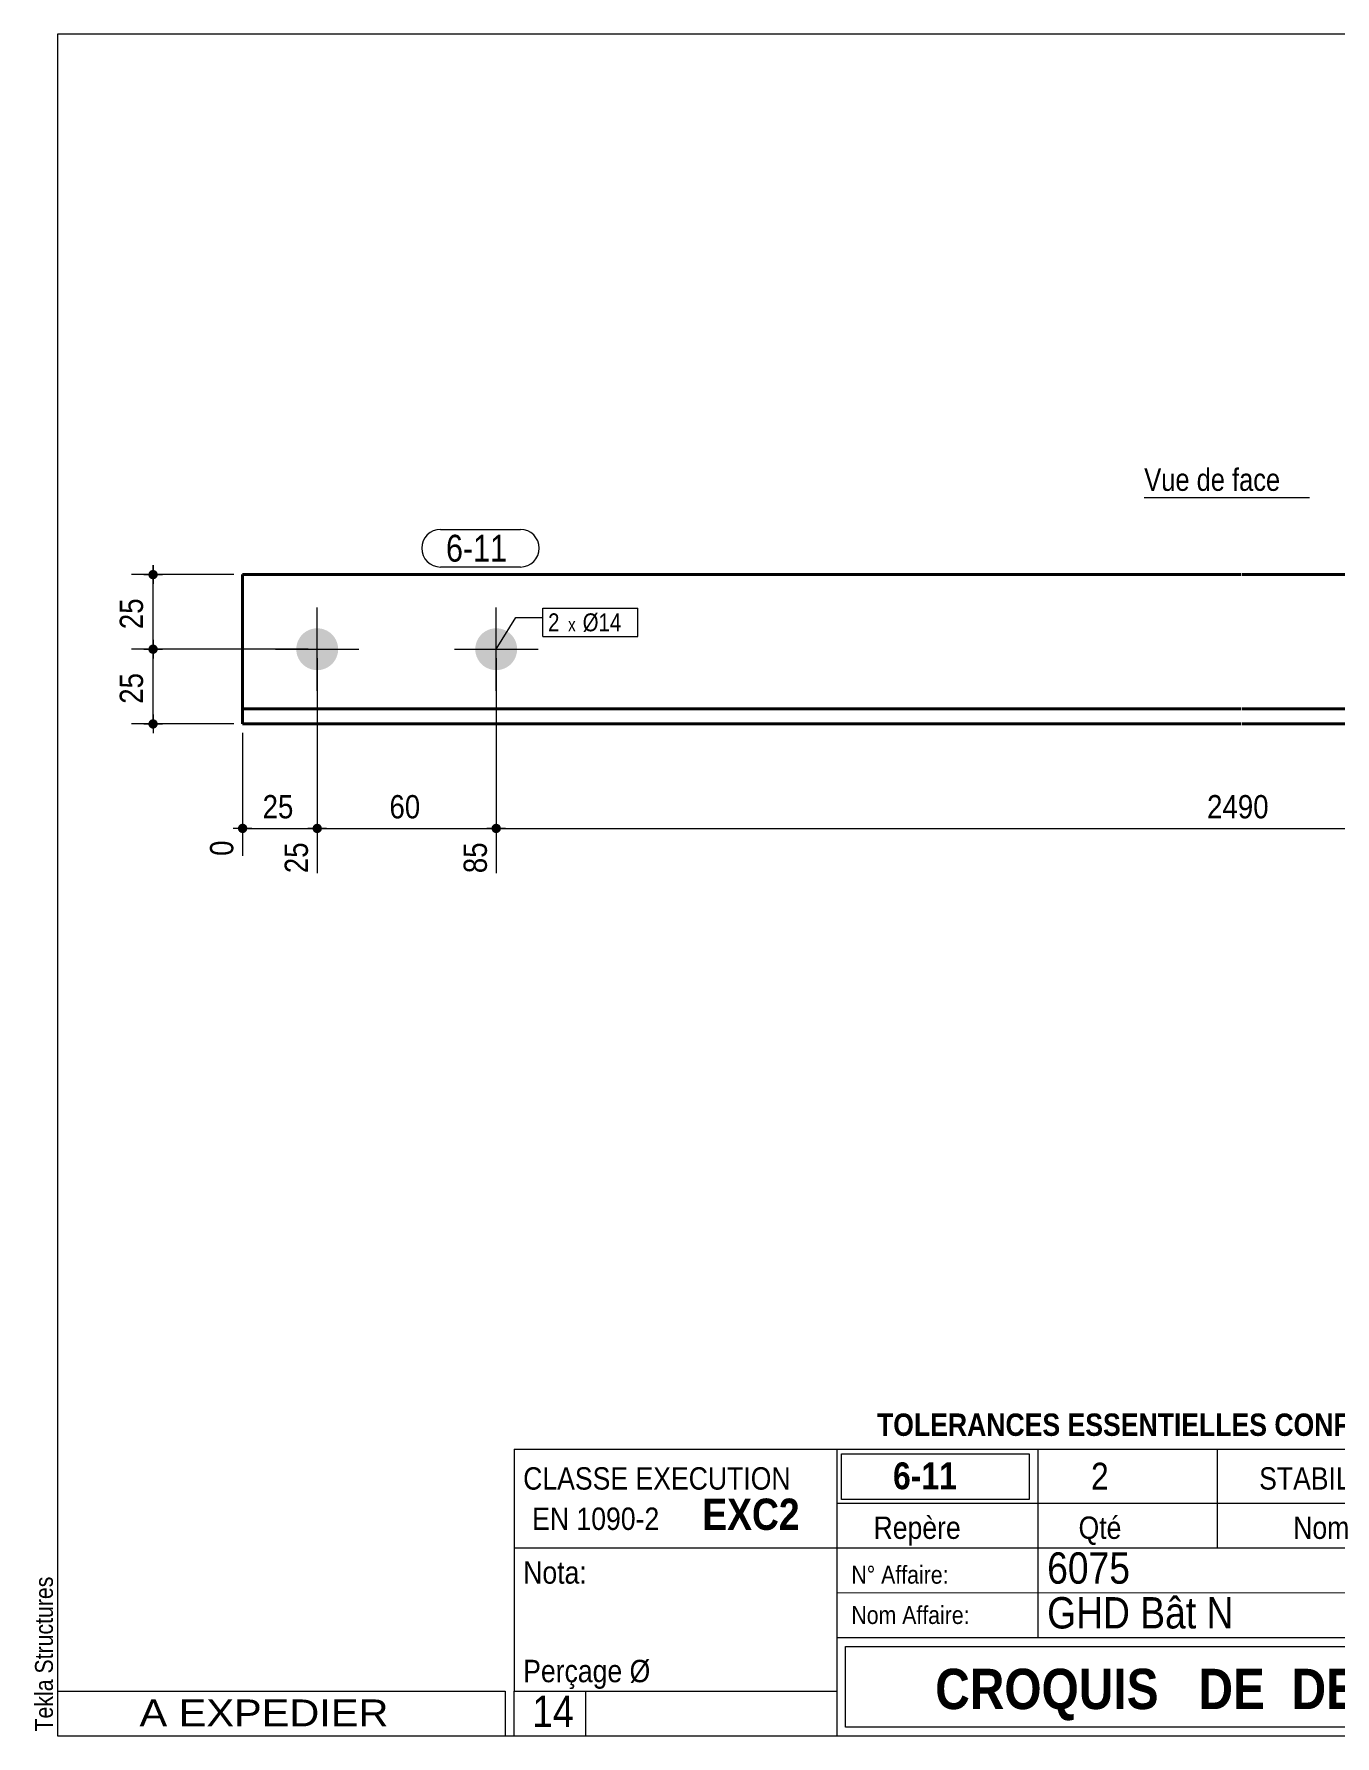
# Model space of a CAD drawing. Header units: millimetres. Extents: x 2 to 287, y 5 to 195.
# Drawn here: x 2.4 to 147.6, y 5 to 195 of the extents above; entities that cross this region are included whole.
import ezdxf

# ---------------------------------------------------------------- set-up
doc = ezdxf.new("R2010")
doc.units = ezdxf.units.MM
for name, color, linetype, lineweight in [('Autre type objet', 1, 'Continuous', 0), ('Boulon', 7, 'Continuous', 0), ('Cotation', 7, 'Continuous', 0), ('Désignation boulon', 3, 'Continuous', 0), ('Feuille dessin', 5, 'Continuous', 0), ('Piece', 2, 'Continuous', 0), ('Repère pièce', 3, 'Continuous', 0)]:
    doc.layers.add(name, color=color, linetype=linetype, lineweight=lineweight)
doc.styles.add('ARIAL', font='ARIAL.TTF')
doc.styles.add('ARIAL_BOLD', font='ARIALBD.TTF')
doc.styles.add('ARIAL_NARROW', font='ARIAL.TTF')
doc.styles.add('COMIC_SANS_MS', font='COMIC.TTF')

# ---------------------------------------------------------------- blocks, each defined once
blk = doc.blocks.new('*A2')
at = {"layer": 'Boulon'}
for points in [[(33.95, 123.99), (33.89, 123.99), (33.83, 124), (33.78, 124), (33.72, 124.01), (33.66, 124.02), (33.61, 124.02), (33.55, 124.04), (33.5, 124.05), (33.44, 124.06), (33.38, 124.08), (33.33, 124.09), (33.27, 124.11), (33.22, 124.13), (33.17, 124.15), (33.11, 124.17), (33.06, 124.19), (33.01, 124.21), (32.96, 124.24), (32.91, 124.27), (32.86, 124.29), (32.81, 124.32), (32.76, 124.35), (32.71, 124.38), (32.66, 124.42), (32.62, 124.45), (32.57, 124.48), (32.53, 124.52), (32.48, 124.56), (32.44, 124.6), (32.4, 124.63), (32.36, 124.67), (32.32, 124.71), (32.28, 124.76), (32.24, 124.8), (32.2, 124.84), (32.17, 124.89), (32.13, 124.93), (32.1, 124.98), (32.07, 125.03), (32.04, 125.08), (32.01, 125.12), (31.98, 125.17), (31.95, 125.22), (31.92, 125.27), (31.9, 125.33), (31.87, 125.38), (31.85, 125.43), (31.83, 125.48), (31.81, 125.54), (31.79, 125.59), (31.77, 125.65), (31.76, 125.7), (31.74, 125.76), (31.73, 125.81), (31.72, 125.87), (31.71, 125.92), (31.7, 125.98), (31.69, 126.04), (31.68, 126.1), (31.68, 126.15), (31.68, 126.21), (31.67, 126.27), (31.67, 126.32), (31.67, 126.38), (31.68, 126.44), (31.68, 126.5), (31.68, 126.55), (31.69, 126.61), (31.7, 126.67), (31.71, 126.72), (31.72, 126.78), (31.73, 126.84), (31.74, 126.89), (31.76, 126.95), (31.77, 127), (31.79, 127.06), (31.81, 127.11), (31.83, 127.16), (31.85, 127.22), (31.87, 127.27), (31.9, 127.32), (31.92, 127.37), (31.95, 127.42), (31.98, 127.47), (32.01, 127.52), (32.04, 127.57), (32.07, 127.62), (32.1, 127.67), (32.13, 127.71), (32.17, 127.76), (32.2, 127.8), (32.24, 127.85), (32.28, 127.89), (32.32, 127.93), (32.36, 127.97), (32.4, 128.01), (32.44, 128.05), (32.48, 128.09), (32.53, 128.13), (32.57, 128.16), (32.62, 128.2), (32.66, 128.23), (32.71, 128.26), (32.76, 128.3), (32.81, 128.33), (32.86, 128.35), (32.91, 128.38), (32.96, 128.41), (33.01, 128.43), (33.06, 128.46), (33.11, 128.48), (33.17, 128.5), (33.22, 128.52), (33.27, 128.54), (33.33, 128.56), (33.38, 128.57), (33.44, 128.59), (33.5, 128.6), (33.55, 128.61), (33.61, 128.62), (33.66, 128.63), (33.72, 128.64), (33.78, 128.65), (33.83, 128.65), (33.89, 128.65), (33.95, 128.66), (34.01, 128.66), (34.06, 128.66), (34.12, 128.65), (34.18, 128.65), (34.24, 128.65), (34.29, 128.64), (34.35, 128.63), (34.41, 128.62), (34.46, 128.61), (34.52, 128.6), (34.57, 128.59), (34.63, 128.57), (34.68, 128.56), (34.74, 128.54), (34.79, 128.52), (34.85, 128.5), (34.9, 128.48), (34.95, 128.46), (35, 128.43), (35.06, 128.41), (35.11, 128.38), (35.16, 128.35), (35.21, 128.33), (35.25, 128.3), (35.3, 128.26), (35.35, 128.23), (35.4, 128.2), (35.44, 128.16), (35.49, 128.13), (35.53, 128.09), (35.57, 128.05), (35.62, 128.01), (35.66, 127.97), (35.7, 127.93), (35.74, 127.89), (35.77, 127.85), (35.81, 127.8), (35.85, 127.76), (35.88, 127.71), (35.91, 127.67), (35.95, 127.62), (35.98, 127.57), (36.01, 127.52), (36.04, 127.47), (36.06, 127.42), (36.09, 127.37), (36.12, 127.32), (36.14, 127.27), (36.16, 127.22), (36.18, 127.16), (36.2, 127.11), (36.22, 127.06), (36.24, 127), (36.26, 126.95), (36.27, 126.89), (36.28, 126.84), (36.29, 126.78), (36.31, 126.72), (36.31, 126.67), (36.32, 126.61), (36.33, 126.55), (36.33, 126.5), (36.34, 126.44), (36.34, 126.38), (36.34, 126.32), (36.34, 126.27), (36.34, 126.21), (36.33, 126.15), (36.33, 126.1), (36.32, 126.04), (36.31, 125.98), (36.31, 125.92), (36.29, 125.87), (36.28, 125.81), (36.27, 125.76), (36.26, 125.7), (36.24, 125.65), (36.22, 125.59), (36.2, 125.54), (36.18, 125.48), (36.16, 125.43), (36.14, 125.38), (36.12, 125.33), (36.09, 125.27), (36.06, 125.22), (36.04, 125.17), (36.01, 125.12), (35.98, 125.08), (35.95, 125.03), (35.91, 124.98), (35.88, 124.93), (35.85, 124.89), (35.81, 124.84), (35.77, 124.8), (35.74, 124.76), (35.7, 124.71), (35.66, 124.67), (35.62, 124.63), (35.57, 124.6), (35.53, 124.56), (35.49, 124.52), (35.44, 124.48), (35.4, 124.45), (35.35, 124.42), (35.3, 124.38), (35.25, 124.35), (35.21, 124.32), (35.16, 124.29), (35.11, 124.27), (35.06, 124.24), (35, 124.21), (34.95, 124.19), (34.9, 124.17), (34.85, 124.15), (34.79, 124.13), (34.74, 124.11), (34.68, 124.09), (34.63, 124.08), (34.57, 124.06), (34.52, 124.05), (34.46, 124.04), (34.41, 124.02), (34.35, 124.02), (34.29, 124.01), (34.24, 124), (34.18, 124), (34.12, 123.99), (34.06, 123.99), (34.01, 123.99)], [(53.93, 123.99), (53.88, 123.99), (53.82, 124), (53.76, 124), (53.7, 124.01), (53.65, 124.02), (53.59, 124.02), (53.53, 124.04), (53.48, 124.05), (53.42, 124.06), (53.37, 124.07), (53.31, 124.09), (53.26, 124.11), (53.2, 124.13), (53.15, 124.15), (53.1, 124.17), (53.04, 124.19), (52.99, 124.21), (52.94, 124.24), (52.89, 124.27), (52.84, 124.29), (52.79, 124.32), (52.74, 124.35), (52.69, 124.38), (52.65, 124.42), (52.6, 124.45), (52.55, 124.48), (52.51, 124.52), (52.47, 124.56), (52.42, 124.59), (52.38, 124.63), (52.34, 124.67), (52.3, 124.71), (52.26, 124.76), (52.22, 124.8), (52.19, 124.84), (52.15, 124.89), (52.12, 124.93), (52.08, 124.98), (52.05, 125.03), (52.02, 125.08), (51.99, 125.12), (51.96, 125.17), (51.93, 125.22), (51.91, 125.27), (51.88, 125.33), (51.86, 125.38), (51.83, 125.43), (51.81, 125.48), (51.79, 125.54), (51.77, 125.59), (51.76, 125.65), (51.74, 125.7), (51.73, 125.76), (51.71, 125.81), (51.7, 125.87), (51.69, 125.92), (51.68, 125.98), (51.67, 126.04), (51.67, 126.1), (51.66, 126.15), (51.66, 126.21), (51.66, 126.27), (51.66, 126.32), (51.66, 126.38), (51.66, 126.44), (51.66, 126.5), (51.67, 126.55), (51.67, 126.61), (51.68, 126.67), (51.69, 126.72), (51.7, 126.78), (51.71, 126.83), (51.73, 126.89), (51.74, 126.95), (51.76, 127), (51.77, 127.06), (51.79, 127.11), (51.81, 127.16), (51.83, 127.22), (51.86, 127.27), (51.88, 127.32), (51.91, 127.37), (51.93, 127.42), (51.96, 127.47), (51.99, 127.52), (52.02, 127.57), (52.05, 127.62), (52.08, 127.67), (52.12, 127.71), (52.15, 127.76), (52.19, 127.8), (52.22, 127.85), (52.26, 127.89), (52.3, 127.93), (52.34, 127.97), (52.38, 128.01), (52.42, 128.05), (52.47, 128.09), (52.51, 128.13), (52.55, 128.16), (52.6, 128.2), (52.65, 128.23), (52.69, 128.26), (52.74, 128.3), (52.79, 128.33), (52.84, 128.35), (52.89, 128.38), (52.94, 128.41), (52.99, 128.43), (53.04, 128.46), (53.1, 128.48), (53.15, 128.5), (53.2, 128.52), (53.26, 128.54), (53.31, 128.56), (53.37, 128.57), (53.42, 128.59), (53.48, 128.6), (53.53, 128.61), (53.59, 128.62), (53.65, 128.63), (53.7, 128.64), (53.76, 128.65), (53.82, 128.65), (53.88, 128.65), (53.93, 128.66), (53.99, 128.66), (54.05, 128.66), (54.1, 128.65), (54.16, 128.65), (54.22, 128.65), (54.28, 128.64), (54.33, 128.63), (54.39, 128.62), (54.45, 128.61), (54.5, 128.6), (54.56, 128.59), (54.61, 128.57), (54.67, 128.56), (54.72, 128.54), (54.78, 128.52), (54.83, 128.5), (54.88, 128.48), (54.94, 128.46), (54.99, 128.43), (55.04, 128.41), (55.09, 128.38), (55.14, 128.35), (55.19, 128.33), (55.24, 128.3), (55.29, 128.26), (55.33, 128.23), (55.38, 128.2), (55.43, 128.16), (55.47, 128.13), (55.51, 128.09), (55.56, 128.05), (55.6, 128.01), (55.64, 127.97), (55.68, 127.93), (55.72, 127.89), (55.76, 127.85), (55.79, 127.8), (55.83, 127.76), (55.86, 127.71), (55.9, 127.67), (55.93, 127.62), (55.96, 127.57), (55.99, 127.52), (56.02, 127.47), (56.05, 127.42), (56.07, 127.37), (56.1, 127.32), (56.12, 127.27), (56.15, 127.22), (56.17, 127.16), (56.19, 127.11), (56.21, 127.06), (56.22, 127), (56.24, 126.95), (56.25, 126.89), (56.27, 126.83), (56.28, 126.78), (56.29, 126.72), (56.3, 126.67), (56.31, 126.61), (56.31, 126.55), (56.32, 126.5), (56.32, 126.44), (56.32, 126.38), (56.32, 126.32), (56.32, 126.27), (56.32, 126.21), (56.32, 126.15), (56.31, 126.1), (56.31, 126.04), (56.3, 125.98), (56.29, 125.92), (56.28, 125.87), (56.27, 125.81), (56.25, 125.76), (56.24, 125.7), (56.22, 125.65), (56.21, 125.59), (56.19, 125.54), (56.17, 125.48), (56.15, 125.43), (56.12, 125.38), (56.1, 125.33), (56.07, 125.27), (56.05, 125.22), (56.02, 125.17), (55.99, 125.12), (55.96, 125.08), (55.93, 125.03), (55.9, 124.98), (55.86, 124.93), (55.83, 124.89), (55.79, 124.84), (55.76, 124.8), (55.72, 124.76), (55.68, 124.71), (55.64, 124.67), (55.6, 124.63), (55.56, 124.59), (55.51, 124.56), (55.47, 124.52), (55.43, 124.48), (55.38, 124.45), (55.33, 124.42), (55.29, 124.38), (55.24, 124.35), (55.19, 124.32), (55.14, 124.29), (55.09, 124.27), (55.04, 124.24), (54.99, 124.21), (54.94, 124.19), (54.88, 124.17), (54.83, 124.15), (54.78, 124.13), (54.72, 124.11), (54.67, 124.09), (54.61, 124.07), (54.56, 124.06), (54.5, 124.05), (54.45, 124.04), (54.39, 124.02), (54.33, 124.02), (54.28, 124.01), (54.22, 124), (54.16, 124), (54.1, 123.99), (54.05, 123.99), (53.99, 123.99)]]:
    blk.add_hatch(color=256, dxfattribs=at).paths.add_polyline_path(points, flags=17)
at = {"layer": 'Boulon', "linetype": 'Continuous', "lineweight": 0}
for p, q in [((34.01, 121.66), (34.01, 130.99)), ((53.99, 121.66), (53.99, 130.99)), ((29.34, 126.32), (38.67, 126.32)), ((49.32, 126.32), (58.66, 126.32))]:
    blk.add_line(p, q, dxfattribs=at)
blk = doc.blocks.new('*A3')
at = {"layer": 'Piece', "color": 2, "linetype": 'Continuous', "lineweight": 40}
for p, q in [((137.153983, 134.65), (25.68, 134.65)), ((25.68, 134.65), (25.68, 119.65)), ((248.727991, 134.65), (137.253983, 134.65)), ((248.727991, 119.65), (248.727991, 134.65)), ((25.68, 119.65), (25.68, 117.983333)), ((25.68, 119.65), (137.153983, 119.65)), ((25.68, 117.983333), (137.153983, 117.983333)), ((137.253983, 119.65), (248.727991, 119.65)), ((137.253983, 117.983333), (248.727991, 117.983333)), ((248.727991, 119.65), (248.727991, 117.983333))]:
    blk.add_line(p, q, dxfattribs=at)
blk = doc.blocks.new('*A4')
at = {"layer": 'Feuille dessin', "linetype": 'Continuous', "lineweight": 0}
for p, q in [((282, 195), (5, 195)), ((5, 195), (5, 5)), ((282, 5), (282, 195)), ((5, 5), (282, 5))]:
    blk.add_line(p, q, dxfattribs=at)
at = {"layer": 'Feuille dessin', "style": 'ARIAL', "width": 0.85}
blk.add_text('Tekla Structures', height=2, rotation=90, dxfattribs=at).set_placement((4.5, 5.5))
blk = doc.blocks.new('*A6')
at = {"layer": 'Autre type objet', "linetype": 'Continuous', "lineweight": 0}
for p, q in [((56, 37), (92, 37)), ((56, 37), (56, 10)), ((92, 37), (92, 10)), ((56, 26), (92, 26)), ((56, 10), (92, 10)), ((56, 5), (56, 10)), ((64, 5), (64, 10)), ((56, 5), (64, 5))]:
    blk.add_line(p, q, dxfattribs=at)
at = {"layer": 'Autre type objet', "width": 0.85}
for s, height, style, p in [('CLASSE EXECUTION', 2.5, 'ARIAL', (57, 32.5)), ('EN 1090-2', 2.5, 'ARIAL', (58, 28)), ('EXC2', 3.5, 'ARIAL_BOLD', (77, 28)), ('Nota:', 2.5, 'ARIAL', (57, 22)), ('Perçage Ø', 2.5, 'ARIAL', (57, 11)), ('14', 3.5, 'ARIAL_NARROW', (58.014234, 6))]:
    blk.add_text(s, height=height, dxfattribs=dict(at, style=style)).set_placement(p)
blk = doc.blocks.new('*A7')
at = {"layer": 'Autre type objet', "linetype": 'Continuous', "lineweight": 0}
for p, q in [((92, 37), (282, 37)), ((92, 37), (92, 31)), ((92.51953, 36.5), (113.5, 36.5)), ((92.51953, 31.394341), (92.51953, 36.5)), ((113.5, 36.5), (113.5, 31.394341)), ((114.5, 31), (114.5, 37)), ((134.5, 31), (134.5, 37)), ((160, 31), (160, 37)), ((195, 31), (195, 37)), ((212, 31), (212, 37)), ((228, 31), (228, 37)), ((263.5, 31), (263.5, 37)), ((282, 31), (282, 37)), ((92, 31), (282, 31)), ((92, 31), (92, 5)), ((113.5, 31.394341), (92.51953, 31.394341)), ((114.5, 16), (114.5, 31)), ((134.5, 26), (134.5, 31)), ((160, 26), (160, 31)), ((195, 26), (195, 31)), ((212, 26), (212, 31)), ((228, 26), (228, 31)), ((263.5, 26), (263.5, 31)), ((282, 5), (282, 31)), ((92, 26), (282, 26)), ((181, 26), (181, 5)), ((208, 26), (208, 5)), ((241.262466, 5), (241.262466, 26)), ((92, 21), (241.327069, 20.935451)), ((92, 16), (181, 16)), ((181, 16), (241.297815, 16.021151)), ((93, 15), (180, 15)), ((93, 6), (93, 15)), ((180, 15), (180, 6)), ((181, 11), (241.217807, 10.969512)), ((180, 6), (93, 6)), ((92, 5), (282, 5))]:
    blk.add_line(p, q, dxfattribs=at)
at = {"layer": 'Autre type objet', "width": 0.85}
for s, height, style, p in [('TOLERANCES ESSENTIELLES CONFORMES A LA NORME 1090-1', 2.5, 'ARIAL_BOLD', (96.5, 38.5)), ('6-11', 3, 'ARIAL_BOLD', (98.285724, 32.540141)), ('2', 3, 'ARIAL', (120.389893, 32.5)), ('STABILITE', 2.5, 'ARIAL', (139.159546, 32.5)), ('L50*5', 2.5, 'ARIAL', (171.650024, 32.5)), ('2660', 3, 'ARIAL', (199.053223, 32.5)), ('S235JR', 3, 'ARIAL', (212.880127, 32.5)), ('PEINTURE', 2.5, 'ARIAL', (237.24646, 32.5)), ('10.0', 3, 'ARIAL', (269.109863, 32.5)), ('Repère', 2.5, 'ARIAL', (96.112978, 27)), ('Qté', 2.5, 'ARIAL', (119, 27)), ('Nom', 2.5, 'ARIAL', (142.961426, 27)), ('Profil', 2.5, 'ARIAL', (173.903564, 27)), ('Longueur', 2.5, 'ARIAL', (197, 27)), ('Qualité', 2.5, 'ARIAL', (214.218018, 27)), ('Finition', 2.5, 'ARIAL', (243, 27)), ('Poids U', 2.5, 'ARIAL', (264, 27)), ('(Kg)', 2, 'ARIAL', (276.5, 27)), ('6075', 3.5, 'ARIAL', (115.5, 22)), ('N° Affaire:', 2, 'ARIAL', (93.640566, 22)), ('Indice de révision:', 2, 'ARIAL', (183, 22)), ('CHARPENTES', 3, 'ARIAL_BOLD', (247.5, 18)), ('Nom Affaire:', 2, 'ARIAL', (93.640566, 17.5)), ('GHD Bât N', 3.5, 'ARIAL', (115.5, 17)), ('Date de révision:', 2, 'ARIAL', (183, 17)), ('Date de création:', 2, 'ARIAL', (183, 12)), ('03.04.2017', 2.5, 'ARIAL', (209, 12)), ('SAINT CLAIR', 3, 'ARIAL_BOLD', (248.5, 11.5)), ('CROQUIS   DE  DEBIT', 4.5, 'ARIAL_BOLD', (103, 8)), ('SD', 2.5, 'ARIAL', (209, 7)), ('Dessinateur:', 2, 'ARIAL', (183, 7))]:
    blk.add_text(s, height=height, dxfattribs=dict(at, style=style)).set_placement(p)
blk = doc.blocks.new('*A8')
at = {"layer": 'Autre type objet', "linetype": 'Continuous', "lineweight": 0}
for p, q in [((5, 10), (55, 10)), ((5, 10), (5, 5)), ((55, 10), (55, 5)), ((5, 5), (55, 5))]:
    blk.add_line(p, q, dxfattribs=at)
at = {"layer": 'Autre type objet', "style": 'ARIAL', "width": 1.105}
blk.add_text('A EXPEDIER', height=3, dxfattribs=at).set_placement((14.169647, 6.073465))
blk = doc.blocks.new('*A9')
at = {"layer": 'Cotation'}
for points in [[(15.65, 125.8), (15.63, 125.81), (15.6, 125.81), (15.58, 125.81), (15.55, 125.82), (15.53, 125.83), (15.5, 125.83), (15.48, 125.84), (15.46, 125.85), (15.43, 125.87), (15.41, 125.88), (15.39, 125.89), (15.37, 125.91), (15.35, 125.92), (15.33, 125.94), (15.31, 125.96), (15.29, 125.97), (15.28, 125.99), (15.26, 126.01), (15.25, 126.04), (15.23, 126.06), (15.22, 126.08), (15.21, 126.1), (15.2, 126.12), (15.19, 126.15), (15.18, 126.17), (15.18, 126.2), (15.17, 126.22), (15.17, 126.25), (15.16, 126.27), (15.16, 126.3), (15.16, 126.32), (15.16, 126.35), (15.16, 126.37), (15.17, 126.4), (15.17, 126.43), (15.18, 126.45), (15.18, 126.47), (15.19, 126.5), (15.2, 126.52), (15.21, 126.55), (15.22, 126.57), (15.23, 126.59), (15.25, 126.61), (15.26, 126.63), (15.28, 126.65), (15.29, 126.67), (15.31, 126.69), (15.33, 126.71), (15.35, 126.73), (15.37, 126.74), (15.39, 126.76), (15.41, 126.77), (15.43, 126.78), (15.46, 126.79), (15.48, 126.8), (15.5, 126.81), (15.53, 126.82), (15.55, 126.83), (15.58, 126.83), (15.6, 126.84), (15.63, 126.84), (15.65, 126.84), (15.68, 126.84), (15.71, 126.84), (15.73, 126.84), (15.76, 126.84), (15.78, 126.83), (15.81, 126.83), (15.83, 126.82), (15.86, 126.81), (15.88, 126.8), (15.9, 126.79), (15.93, 126.78), (15.95, 126.77), (15.97, 126.76), (15.99, 126.74), (16.01, 126.73), (16.03, 126.71), (16.05, 126.69), (16.07, 126.67), (16.08, 126.65), (16.1, 126.63), (16.11, 126.61), (16.13, 126.59), (16.14, 126.57), (16.15, 126.55), (16.16, 126.52), (16.17, 126.5), (16.18, 126.47), (16.18, 126.45), (16.19, 126.43), (16.19, 126.4), (16.2, 126.37), (16.2, 126.35), (16.2, 126.32), (16.2, 126.3), (16.2, 126.27), (16.19, 126.25), (16.19, 126.22), (16.18, 126.2), (16.18, 126.17), (16.17, 126.15), (16.16, 126.12), (16.15, 126.1), (16.14, 126.08), (16.13, 126.06), (16.11, 126.04), (16.1, 126.01), (16.08, 125.99), (16.07, 125.97), (16.05, 125.96), (16.03, 125.94), (16.01, 125.92), (15.99, 125.91), (15.97, 125.89), (15.95, 125.88), (15.93, 125.87), (15.9, 125.85), (15.88, 125.84), (15.86, 125.83), (15.83, 125.83), (15.81, 125.82), (15.78, 125.81), (15.76, 125.81), (15.73, 125.81), (15.71, 125.8), (15.68, 125.8)], [(15.65, 117.46), (15.63, 117.47), (15.6, 117.47), (15.58, 117.47), (15.55, 117.48), (15.53, 117.49), (15.5, 117.49), (15.48, 117.5), (15.46, 117.51), (15.43, 117.52), (15.41, 117.54), (15.39, 117.55), (15.37, 117.57), (15.35, 117.58), (15.33, 117.6), (15.31, 117.62), (15.29, 117.63), (15.28, 117.65), (15.26, 117.67), (15.25, 117.69), (15.23, 117.72), (15.22, 117.74), (15.21, 117.76), (15.2, 117.78), (15.19, 117.81), (15.18, 117.83), (15.18, 117.86), (15.17, 117.88), (15.17, 117.91), (15.16, 117.93), (15.16, 117.96), (15.16, 117.98), (15.16, 118.01), (15.16, 118.03), (15.17, 118.06), (15.17, 118.08), (15.18, 118.11), (15.18, 118.13), (15.19, 118.16), (15.2, 118.18), (15.21, 118.21), (15.22, 118.23), (15.23, 118.25), (15.25, 118.27), (15.26, 118.29), (15.28, 118.31), (15.29, 118.33), (15.31, 118.35), (15.33, 118.37), (15.35, 118.39), (15.37, 118.4), (15.39, 118.42), (15.41, 118.43), (15.43, 118.44), (15.46, 118.45), (15.48, 118.46), (15.5, 118.47), (15.53, 118.48), (15.55, 118.49), (15.58, 118.49), (15.6, 118.5), (15.63, 118.5), (15.65, 118.5), (15.68, 118.5), (15.71, 118.5), (15.73, 118.5), (15.76, 118.5), (15.78, 118.49), (15.81, 118.49), (15.83, 118.48), (15.86, 118.47), (15.88, 118.46), (15.9, 118.45), (15.93, 118.44), (15.95, 118.43), (15.97, 118.42), (15.99, 118.4), (16.01, 118.39), (16.03, 118.37), (16.05, 118.35), (16.07, 118.33), (16.08, 118.31), (16.1, 118.29), (16.11, 118.27), (16.13, 118.25), (16.14, 118.23), (16.15, 118.21), (16.16, 118.18), (16.17, 118.16), (16.18, 118.13), (16.18, 118.11), (16.19, 118.08), (16.19, 118.06), (16.2, 118.03), (16.2, 118.01), (16.2, 117.98), (16.2, 117.96), (16.2, 117.93), (16.19, 117.91), (16.19, 117.88), (16.18, 117.86), (16.18, 117.83), (16.17, 117.81), (16.16, 117.78), (16.15, 117.76), (16.14, 117.74), (16.13, 117.72), (16.11, 117.69), (16.1, 117.67), (16.08, 117.65), (16.07, 117.63), (16.05, 117.62), (16.03, 117.6), (16.01, 117.58), (15.99, 117.57), (15.97, 117.55), (15.95, 117.54), (15.93, 117.52), (15.9, 117.51), (15.88, 117.5), (15.86, 117.49), (15.83, 117.49), (15.81, 117.48), (15.78, 117.47), (15.76, 117.47), (15.73, 117.47), (15.71, 117.46), (15.68, 117.46)]]:
    blk.add_hatch(color=256, dxfattribs=at).paths.add_polyline_path(points, flags=17)
at = {"layer": 'Cotation', "linetype": 'Continuous', "lineweight": 0}
for p, q in [((15.68, 127.36), (15.68, 125.28)), ((15.68, 126.32), (15.68, 127.36)), ((33.01, 126.32), (13.26, 126.32)), ((14.64, 126.32), (16.72, 126.32)), ((15.68, 117.98), (15.68, 126.32)), ((24.68, 117.98), (13.26, 117.98)), ((14.64, 117.98), (16.72, 117.98)), ((15.68, 119.02), (15.68, 116.94)), ((15.68, 117.98), (15.68, 116.94))]:
    blk.add_line(p, q, dxfattribs=at)
at = {"layer": 'Cotation'}
for p in [(15.68, 126.32), (15.68, 117.98)]:
    blk.add_point(p, dxfattribs=at)
at = {"layer": 'Cotation', "style": 'ARIAL', "width": 0.85}
blk.add_text('25', height=2.6, rotation=90.0002, dxfattribs=at).set_placement((14.56, 120.23))
blk = doc.blocks.new('*A10')
at = {"layer": 'Cotation'}
for points in [[(15.65, 134.13), (15.63, 134.13), (15.6, 134.14), (15.58, 134.14), (15.55, 134.15), (15.53, 134.15), (15.5, 134.16), (15.48, 134.17), (15.46, 134.18), (15.43, 134.19), (15.41, 134.2), (15.39, 134.22), (15.37, 134.23), (15.35, 134.25), (15.33, 134.26), (15.31, 134.28), (15.29, 134.3), (15.28, 134.32), (15.26, 134.34), (15.25, 134.36), (15.23, 134.38), (15.22, 134.4), (15.21, 134.43), (15.2, 134.45), (15.19, 134.47), (15.18, 134.5), (15.18, 134.52), (15.17, 134.55), (15.17, 134.57), (15.16, 134.6), (15.16, 134.62), (15.16, 134.65), (15.16, 134.68), (15.16, 134.7), (15.17, 134.73), (15.17, 134.75), (15.18, 134.78), (15.18, 134.8), (15.19, 134.83), (15.2, 134.85), (15.21, 134.87), (15.22, 134.9), (15.23, 134.92), (15.25, 134.94), (15.26, 134.96), (15.28, 134.98), (15.29, 135), (15.31, 135.02), (15.33, 135.04), (15.35, 135.05), (15.37, 135.07), (15.39, 135.08), (15.41, 135.1), (15.43, 135.11), (15.46, 135.12), (15.48, 135.13), (15.5, 135.14), (15.53, 135.15), (15.55, 135.15), (15.58, 135.16), (15.6, 135.16), (15.63, 135.17), (15.65, 135.17), (15.68, 135.17), (15.71, 135.17), (15.73, 135.17), (15.76, 135.16), (15.78, 135.16), (15.81, 135.15), (15.83, 135.15), (15.86, 135.14), (15.88, 135.13), (15.9, 135.12), (15.93, 135.11), (15.95, 135.1), (15.97, 135.08), (15.99, 135.07), (16.01, 135.05), (16.03, 135.04), (16.05, 135.02), (16.07, 135), (16.08, 134.98), (16.1, 134.96), (16.11, 134.94), (16.13, 134.92), (16.14, 134.9), (16.15, 134.87), (16.16, 134.85), (16.17, 134.83), (16.18, 134.8), (16.18, 134.78), (16.19, 134.75), (16.19, 134.73), (16.2, 134.7), (16.2, 134.68), (16.2, 134.65), (16.2, 134.62), (16.2, 134.6), (16.19, 134.57), (16.19, 134.55), (16.18, 134.52), (16.18, 134.5), (16.17, 134.47), (16.16, 134.45), (16.15, 134.43), (16.14, 134.4), (16.13, 134.38), (16.11, 134.36), (16.1, 134.34), (16.08, 134.32), (16.07, 134.3), (16.05, 134.28), (16.03, 134.26), (16.01, 134.25), (15.99, 134.23), (15.97, 134.22), (15.95, 134.2), (15.93, 134.19), (15.9, 134.18), (15.88, 134.17), (15.86, 134.16), (15.83, 134.15), (15.81, 134.15), (15.78, 134.14), (15.76, 134.14), (15.73, 134.13), (15.71, 134.13), (15.68, 134.13)], [(15.65, 125.8), (15.63, 125.81), (15.6, 125.81), (15.58, 125.81), (15.55, 125.82), (15.53, 125.83), (15.5, 125.83), (15.48, 125.84), (15.46, 125.85), (15.43, 125.87), (15.41, 125.88), (15.39, 125.89), (15.37, 125.91), (15.35, 125.92), (15.33, 125.94), (15.31, 125.96), (15.29, 125.97), (15.28, 125.99), (15.26, 126.01), (15.25, 126.04), (15.23, 126.06), (15.22, 126.08), (15.21, 126.1), (15.2, 126.12), (15.19, 126.15), (15.18, 126.17), (15.18, 126.2), (15.17, 126.22), (15.17, 126.25), (15.16, 126.27), (15.16, 126.3), (15.16, 126.32), (15.16, 126.35), (15.16, 126.37), (15.17, 126.4), (15.17, 126.43), (15.18, 126.45), (15.18, 126.47), (15.19, 126.5), (15.2, 126.52), (15.21, 126.55), (15.22, 126.57), (15.23, 126.59), (15.25, 126.61), (15.26, 126.63), (15.28, 126.65), (15.29, 126.67), (15.31, 126.69), (15.33, 126.71), (15.35, 126.73), (15.37, 126.74), (15.39, 126.76), (15.41, 126.77), (15.43, 126.78), (15.46, 126.79), (15.48, 126.8), (15.5, 126.81), (15.53, 126.82), (15.55, 126.83), (15.58, 126.83), (15.6, 126.84), (15.63, 126.84), (15.65, 126.84), (15.68, 126.84), (15.71, 126.84), (15.73, 126.84), (15.76, 126.84), (15.78, 126.83), (15.81, 126.83), (15.83, 126.82), (15.86, 126.81), (15.88, 126.8), (15.9, 126.79), (15.93, 126.78), (15.95, 126.77), (15.97, 126.76), (15.99, 126.74), (16.01, 126.73), (16.03, 126.71), (16.05, 126.69), (16.07, 126.67), (16.08, 126.65), (16.1, 126.63), (16.11, 126.61), (16.13, 126.59), (16.14, 126.57), (16.15, 126.55), (16.16, 126.52), (16.17, 126.5), (16.18, 126.47), (16.18, 126.45), (16.19, 126.43), (16.19, 126.4), (16.2, 126.37), (16.2, 126.35), (16.2, 126.32), (16.2, 126.3), (16.2, 126.27), (16.19, 126.25), (16.19, 126.22), (16.18, 126.2), (16.18, 126.17), (16.17, 126.15), (16.16, 126.12), (16.15, 126.1), (16.14, 126.08), (16.13, 126.06), (16.11, 126.04), (16.1, 126.01), (16.08, 125.99), (16.07, 125.97), (16.05, 125.96), (16.03, 125.94), (16.01, 125.92), (15.99, 125.91), (15.97, 125.89), (15.95, 125.88), (15.93, 125.87), (15.9, 125.85), (15.88, 125.84), (15.86, 125.83), (15.83, 125.83), (15.81, 125.82), (15.78, 125.81), (15.76, 125.81), (15.73, 125.81), (15.71, 125.8), (15.68, 125.8)]]:
    blk.add_hatch(color=256, dxfattribs=at).paths.add_polyline_path(points, flags=17)
at = {"layer": 'Cotation', "linetype": 'Continuous', "lineweight": 0}
for p, q in [((15.68, 135.69), (15.68, 133.61)), ((15.68, 134.65), (15.68, 135.69)), ((24.68, 134.65), (13.26, 134.65)), ((14.64, 134.65), (16.72, 134.65)), ((15.68, 126.32), (15.68, 134.65)), ((15.68, 127.36), (15.68, 125.28)), ((33.01, 126.32), (13.26, 126.32)), ((14.64, 126.32), (16.72, 126.32)), ((15.68, 126.32), (15.68, 125.28))]:
    blk.add_line(p, q, dxfattribs=at)
at = {"layer": 'Cotation'}
for p in [(15.68, 134.65), (15.68, 126.32)]:
    blk.add_point(p, dxfattribs=at)
at = {"layer": 'Cotation', "style": 'ARIAL', "width": 0.85}
blk.add_text('25', height=2.6, rotation=90.0002, dxfattribs=at).set_placement((14.56, 128.56))
blk = doc.blocks.new('*A13')
at = {"layer": 'Cotation'}
for points in [[(25.65, 105.8), (25.63, 105.8), (25.6, 105.8), (25.58, 105.81), (25.55, 105.81), (25.53, 105.82), (25.5, 105.83), (25.48, 105.84), (25.46, 105.85), (25.43, 105.86), (25.41, 105.87), (25.39, 105.88), (25.37, 105.9), (25.35, 105.91), (25.33, 105.93), (25.31, 105.95), (25.29, 105.97), (25.28, 105.99), (25.26, 106.01), (25.25, 106.03), (25.23, 106.05), (25.22, 106.07), (25.21, 106.09), (25.2, 106.12), (25.19, 106.14), (25.18, 106.17), (25.18, 106.19), (25.17, 106.22), (25.17, 106.24), (25.16, 106.27), (25.16, 106.29), (25.16, 106.32), (25.16, 106.34), (25.16, 106.37), (25.17, 106.39), (25.17, 106.42), (25.18, 106.44), (25.18, 106.47), (25.19, 106.49), (25.2, 106.52), (25.21, 106.54), (25.22, 106.56), (25.23, 106.58), (25.25, 106.61), (25.26, 106.63), (25.28, 106.65), (25.29, 106.67), (25.31, 106.68), (25.33, 106.7), (25.35, 106.72), (25.37, 106.73), (25.39, 106.75), (25.41, 106.76), (25.43, 106.78), (25.46, 106.79), (25.48, 106.8), (25.5, 106.81), (25.53, 106.81), (25.55, 106.82), (25.58, 106.83), (25.6, 106.83), (25.63, 106.83), (25.65, 106.84), (25.68, 106.84), (25.71, 106.84), (25.73, 106.83), (25.76, 106.83), (25.78, 106.83), (25.81, 106.82), (25.83, 106.81), (25.86, 106.81), (25.88, 106.8), (25.9, 106.79), (25.93, 106.78), (25.95, 106.76), (25.97, 106.75), (25.99, 106.73), (26.01, 106.72), (26.03, 106.7), (26.05, 106.68), (26.07, 106.67), (26.08, 106.65), (26.1, 106.63), (26.11, 106.61), (26.13, 106.58), (26.14, 106.56), (26.15, 106.54), (26.16, 106.52), (26.17, 106.49), (26.18, 106.47), (26.18, 106.44), (26.19, 106.42), (26.19, 106.39), (26.2, 106.37), (26.2, 106.34), (26.2, 106.32), (26.2, 106.29), (26.2, 106.27), (26.19, 106.24), (26.19, 106.22), (26.18, 106.19), (26.18, 106.17), (26.17, 106.14), (26.16, 106.12), (26.15, 106.09), (26.14, 106.07), (26.13, 106.05), (26.11, 106.03), (26.1, 106.01), (26.08, 105.99), (26.07, 105.97), (26.05, 105.95), (26.03, 105.93), (26.01, 105.91), (25.99, 105.9), (25.97, 105.88), (25.95, 105.87), (25.93, 105.86), (25.9, 105.85), (25.88, 105.84), (25.86, 105.83), (25.83, 105.82), (25.81, 105.81), (25.78, 105.81), (25.76, 105.8), (25.73, 105.8), (25.71, 105.8), (25.68, 105.8)], [(33.98, 105.8), (33.96, 105.8), (33.93, 105.8), (33.9, 105.81), (33.88, 105.81), (33.86, 105.82), (33.83, 105.83), (33.81, 105.84), (33.78, 105.85), (33.76, 105.86), (33.74, 105.87), (33.72, 105.88), (33.7, 105.9), (33.68, 105.91), (33.66, 105.93), (33.64, 105.95), (33.62, 105.97), (33.6, 105.99), (33.59, 106.01), (33.57, 106.03), (33.56, 106.05), (33.55, 106.07), (33.54, 106.09), (33.53, 106.12), (33.52, 106.14), (33.51, 106.17), (33.5, 106.19), (33.5, 106.22), (33.49, 106.24), (33.49, 106.27), (33.49, 106.29), (33.49, 106.32), (33.49, 106.34), (33.49, 106.37), (33.49, 106.39), (33.5, 106.42), (33.5, 106.44), (33.51, 106.47), (33.52, 106.49), (33.53, 106.52), (33.54, 106.54), (33.55, 106.56), (33.56, 106.58), (33.57, 106.61), (33.59, 106.63), (33.6, 106.65), (33.62, 106.67), (33.64, 106.68), (33.66, 106.7), (33.68, 106.72), (33.7, 106.73), (33.72, 106.75), (33.74, 106.76), (33.76, 106.78), (33.78, 106.79), (33.81, 106.8), (33.83, 106.81), (33.86, 106.81), (33.88, 106.82), (33.9, 106.83), (33.93, 106.83), (33.96, 106.83), (33.98, 106.84), (34.01, 106.84), (34.03, 106.84), (34.06, 106.83), (34.08, 106.83), (34.11, 106.83), (34.13, 106.82), (34.16, 106.81), (34.18, 106.81), (34.21, 106.8), (34.23, 106.79), (34.25, 106.78), (34.27, 106.76), (34.3, 106.75), (34.32, 106.73), (34.34, 106.72), (34.36, 106.7), (34.37, 106.68), (34.39, 106.67), (34.41, 106.65), (34.42, 106.63), (34.44, 106.61), (34.45, 106.58), (34.47, 106.56), (34.48, 106.54), (34.49, 106.52), (34.5, 106.49), (34.5, 106.47), (34.51, 106.44), (34.52, 106.42), (34.52, 106.39), (34.52, 106.37), (34.53, 106.34), (34.53, 106.32), (34.53, 106.29), (34.52, 106.27), (34.52, 106.24), (34.52, 106.22), (34.51, 106.19), (34.5, 106.17), (34.5, 106.14), (34.49, 106.12), (34.48, 106.09), (34.47, 106.07), (34.45, 106.05), (34.44, 106.03), (34.42, 106.01), (34.41, 105.99), (34.39, 105.97), (34.37, 105.95), (34.36, 105.93), (34.34, 105.91), (34.32, 105.9), (34.3, 105.88), (34.27, 105.87), (34.25, 105.86), (34.23, 105.85), (34.21, 105.84), (34.18, 105.83), (34.16, 105.82), (34.13, 105.81), (34.11, 105.81), (34.08, 105.8), (34.06, 105.8), (34.03, 105.8), (34.01, 105.8)]]:
    blk.add_hatch(color=256, dxfattribs=at).paths.add_polyline_path(points, flags=17)
at = {"layer": 'Cotation', "linetype": 'Continuous', "lineweight": 0}
for p, q in [((34.01, 125.32), (34.01, 101.32)), ((25.68, 116.98), (25.68, 103.25)), ((25.68, 107.36), (25.68, 105.28)), ((34.01, 107.36), (34.01, 105.28)), ((26.72, 106.32), (24.64, 106.32)), ((25.68, 106.32), (24.64, 106.32)), ((25.68, 106.32), (34.01, 106.32)), ((35.05, 106.32), (32.97, 106.32)), ((34.01, 106.32), (35.05, 106.32))]:
    blk.add_line(p, q, dxfattribs=at)
at = {"layer": 'Cotation'}
for p in [(25.68, 106.32), (34.01, 106.32)]:
    blk.add_point(p, dxfattribs=at)
at = {"layer": 'Cotation', "style": 'ARIAL', "width": 0.85}
blk.add_text('25', height=2.6, dxfattribs=at).set_placement((27.91, 107.44))
for s, p in [('0', (24.64, 103.25)), ('25', (32.97, 101.32))]:
    blk.add_text(s, height=2.6, rotation=90.0002, dxfattribs=at).set_placement(p)
blk = doc.blocks.new('*A14')
at = {"layer": 'Cotation'}
for points in [[(33.98, 105.8), (33.96, 105.8), (33.93, 105.8), (33.9, 105.81), (33.88, 105.81), (33.86, 105.82), (33.83, 105.83), (33.81, 105.84), (33.78, 105.85), (33.76, 105.86), (33.74, 105.87), (33.72, 105.88), (33.7, 105.9), (33.68, 105.91), (33.66, 105.93), (33.64, 105.95), (33.62, 105.97), (33.6, 105.99), (33.59, 106.01), (33.57, 106.03), (33.56, 106.05), (33.55, 106.07), (33.54, 106.09), (33.53, 106.12), (33.52, 106.14), (33.51, 106.17), (33.5, 106.19), (33.5, 106.22), (33.49, 106.24), (33.49, 106.27), (33.49, 106.29), (33.49, 106.32), (33.49, 106.34), (33.49, 106.37), (33.49, 106.39), (33.5, 106.42), (33.5, 106.44), (33.51, 106.47), (33.52, 106.49), (33.53, 106.52), (33.54, 106.54), (33.55, 106.56), (33.56, 106.58), (33.57, 106.61), (33.59, 106.63), (33.6, 106.65), (33.62, 106.67), (33.64, 106.68), (33.66, 106.7), (33.68, 106.72), (33.7, 106.73), (33.72, 106.75), (33.74, 106.76), (33.76, 106.78), (33.78, 106.79), (33.81, 106.8), (33.83, 106.81), (33.86, 106.81), (33.88, 106.82), (33.9, 106.83), (33.93, 106.83), (33.96, 106.83), (33.98, 106.84), (34.01, 106.84), (34.03, 106.84), (34.06, 106.83), (34.08, 106.83), (34.11, 106.83), (34.13, 106.82), (34.16, 106.81), (34.18, 106.81), (34.21, 106.8), (34.23, 106.79), (34.25, 106.78), (34.27, 106.76), (34.3, 106.75), (34.32, 106.73), (34.34, 106.72), (34.36, 106.7), (34.37, 106.68), (34.39, 106.67), (34.41, 106.65), (34.42, 106.63), (34.44, 106.61), (34.45, 106.58), (34.47, 106.56), (34.48, 106.54), (34.49, 106.52), (34.5, 106.49), (34.5, 106.47), (34.51, 106.44), (34.52, 106.42), (34.52, 106.39), (34.52, 106.37), (34.53, 106.34), (34.53, 106.32), (34.53, 106.29), (34.52, 106.27), (34.52, 106.24), (34.52, 106.22), (34.51, 106.19), (34.5, 106.17), (34.5, 106.14), (34.49, 106.12), (34.48, 106.09), (34.47, 106.07), (34.45, 106.05), (34.44, 106.03), (34.42, 106.01), (34.41, 105.99), (34.39, 105.97), (34.37, 105.95), (34.36, 105.93), (34.34, 105.91), (34.32, 105.9), (34.3, 105.88), (34.27, 105.87), (34.25, 105.86), (34.23, 105.85), (34.21, 105.84), (34.18, 105.83), (34.16, 105.82), (34.13, 105.81), (34.11, 105.81), (34.08, 105.8), (34.06, 105.8), (34.03, 105.8), (34.01, 105.8)], [(53.96, 105.8), (53.94, 105.8), (53.91, 105.8), (53.89, 105.81), (53.86, 105.81), (53.84, 105.82), (53.81, 105.83), (53.79, 105.84), (53.77, 105.85), (53.74, 105.86), (53.72, 105.87), (53.7, 105.88), (53.68, 105.9), (53.66, 105.91), (53.64, 105.93), (53.62, 105.95), (53.6, 105.97), (53.59, 105.99), (53.57, 106.01), (53.56, 106.03), (53.54, 106.05), (53.53, 106.07), (53.52, 106.09), (53.51, 106.12), (53.5, 106.14), (53.49, 106.17), (53.49, 106.19), (53.48, 106.22), (53.48, 106.24), (53.47, 106.27), (53.47, 106.29), (53.47, 106.32), (53.47, 106.34), (53.47, 106.37), (53.48, 106.39), (53.48, 106.42), (53.49, 106.44), (53.49, 106.47), (53.5, 106.49), (53.51, 106.52), (53.52, 106.54), (53.53, 106.56), (53.54, 106.58), (53.56, 106.61), (53.57, 106.63), (53.59, 106.65), (53.6, 106.67), (53.62, 106.68), (53.64, 106.7), (53.66, 106.72), (53.68, 106.73), (53.7, 106.75), (53.72, 106.76), (53.74, 106.78), (53.77, 106.79), (53.79, 106.8), (53.81, 106.81), (53.84, 106.81), (53.86, 106.82), (53.89, 106.83), (53.91, 106.83), (53.94, 106.83), (53.96, 106.84), (53.99, 106.84), (54.02, 106.84), (54.04, 106.83), (54.07, 106.83), (54.09, 106.83), (54.12, 106.82), (54.14, 106.81), (54.17, 106.81), (54.19, 106.8), (54.21, 106.79), (54.24, 106.78), (54.26, 106.76), (54.28, 106.75), (54.3, 106.73), (54.32, 106.72), (54.34, 106.7), (54.36, 106.68), (54.38, 106.67), (54.39, 106.65), (54.41, 106.63), (54.42, 106.61), (54.44, 106.58), (54.45, 106.56), (54.46, 106.54), (54.47, 106.52), (54.48, 106.49), (54.49, 106.47), (54.49, 106.44), (54.5, 106.42), (54.5, 106.39), (54.51, 106.37), (54.51, 106.34), (54.51, 106.32), (54.51, 106.29), (54.51, 106.27), (54.5, 106.24), (54.5, 106.22), (54.49, 106.19), (54.49, 106.17), (54.48, 106.14), (54.47, 106.12), (54.46, 106.09), (54.45, 106.07), (54.44, 106.05), (54.42, 106.03), (54.41, 106.01), (54.39, 105.99), (54.38, 105.97), (54.36, 105.95), (54.34, 105.93), (54.32, 105.91), (54.3, 105.9), (54.28, 105.88), (54.26, 105.87), (54.24, 105.86), (54.21, 105.85), (54.19, 105.84), (54.17, 105.83), (54.14, 105.82), (54.12, 105.81), (54.09, 105.81), (54.07, 105.8), (54.04, 105.8), (54.02, 105.8), (53.99, 105.8)]]:
    blk.add_hatch(color=256, dxfattribs=at).paths.add_polyline_path(points, flags=17)
at = {"layer": 'Cotation', "linetype": 'Continuous', "lineweight": 0}
for p, q in [((34.01, 125.32), (34.01, 101.32)), ((53.99, 125.32), (53.99, 101.32)), ((34.01, 107.36), (34.01, 105.28)), ((53.99, 107.36), (53.99, 105.28)), ((35.05, 106.32), (32.97, 106.32)), ((34.01, 106.32), (32.97, 106.32)), ((34.01, 106.32), (53.99, 106.32)), ((55.03, 106.32), (52.95, 106.32)), ((53.99, 106.32), (55.03, 106.32))]:
    blk.add_line(p, q, dxfattribs=at)
at = {"layer": 'Cotation'}
for p in [(34.01, 106.32), (53.99, 106.32)]:
    blk.add_point(p, dxfattribs=at)
at = {"layer": 'Cotation', "style": 'ARIAL', "width": 0.85}
blk.add_text('60', height=2.6, dxfattribs=at).set_placement((42.07, 107.44))
blk.add_text('85', height=2.6, rotation=90.0002, dxfattribs=at).set_placement((52.95, 101.32))
blk = doc.blocks.new('*A15')
at = {"layer": 'Cotation'}
for points in [[(53.96, 105.8), (53.94, 105.8), (53.91, 105.8), (53.89, 105.81), (53.86, 105.81), (53.84, 105.82), (53.81, 105.83), (53.79, 105.84), (53.77, 105.85), (53.74, 105.86), (53.72, 105.87), (53.7, 105.88), (53.68, 105.9), (53.66, 105.91), (53.64, 105.93), (53.62, 105.95), (53.6, 105.97), (53.59, 105.99), (53.57, 106.01), (53.56, 106.03), (53.54, 106.05), (53.53, 106.07), (53.52, 106.09), (53.51, 106.12), (53.5, 106.14), (53.49, 106.17), (53.49, 106.19), (53.48, 106.22), (53.48, 106.24), (53.47, 106.27), (53.47, 106.29), (53.47, 106.32), (53.47, 106.34), (53.47, 106.37), (53.48, 106.39), (53.48, 106.42), (53.49, 106.44), (53.49, 106.47), (53.5, 106.49), (53.51, 106.52), (53.52, 106.54), (53.53, 106.56), (53.54, 106.58), (53.56, 106.61), (53.57, 106.63), (53.59, 106.65), (53.6, 106.67), (53.62, 106.68), (53.64, 106.7), (53.66, 106.72), (53.68, 106.73), (53.7, 106.75), (53.72, 106.76), (53.74, 106.78), (53.77, 106.79), (53.79, 106.8), (53.81, 106.81), (53.84, 106.81), (53.86, 106.82), (53.89, 106.83), (53.91, 106.83), (53.94, 106.83), (53.96, 106.84), (53.99, 106.84), (54.02, 106.84), (54.04, 106.83), (54.07, 106.83), (54.09, 106.83), (54.12, 106.82), (54.14, 106.81), (54.17, 106.81), (54.19, 106.8), (54.21, 106.79), (54.24, 106.78), (54.26, 106.76), (54.28, 106.75), (54.3, 106.73), (54.32, 106.72), (54.34, 106.7), (54.36, 106.68), (54.38, 106.67), (54.39, 106.65), (54.41, 106.63), (54.42, 106.61), (54.44, 106.58), (54.45, 106.56), (54.46, 106.54), (54.47, 106.52), (54.48, 106.49), (54.49, 106.47), (54.49, 106.44), (54.5, 106.42), (54.5, 106.39), (54.51, 106.37), (54.51, 106.34), (54.51, 106.32), (54.51, 106.29), (54.51, 106.27), (54.5, 106.24), (54.5, 106.22), (54.49, 106.19), (54.49, 106.17), (54.48, 106.14), (54.47, 106.12), (54.46, 106.09), (54.45, 106.07), (54.44, 106.05), (54.42, 106.03), (54.41, 106.01), (54.39, 105.99), (54.38, 105.97), (54.36, 105.95), (54.34, 105.93), (54.32, 105.91), (54.3, 105.9), (54.28, 105.88), (54.26, 105.87), (54.24, 105.86), (54.21, 105.85), (54.19, 105.84), (54.17, 105.83), (54.14, 105.82), (54.12, 105.81), (54.09, 105.81), (54.07, 105.8), (54.04, 105.8), (54.02, 105.8), (53.99, 105.8)], [(220.39, 105.8), (220.37, 105.8), (220.34, 105.8), (220.32, 105.81), (220.29, 105.81), (220.27, 105.82), (220.24, 105.83), (220.22, 105.84), (220.2, 105.85), (220.17, 105.86), (220.15, 105.87), (220.13, 105.88), (220.11, 105.9), (220.09, 105.91), (220.07, 105.93), (220.05, 105.95), (220.03, 105.97), (220.02, 105.99), (220, 106.01), (219.99, 106.03), (219.97, 106.05), (219.96, 106.07), (219.95, 106.09), (219.94, 106.12), (219.93, 106.14), (219.92, 106.17), (219.91, 106.19), (219.91, 106.22), (219.9, 106.24), (219.9, 106.27), (219.9, 106.29), (219.9, 106.32), (219.9, 106.34), (219.9, 106.37), (219.9, 106.39), (219.91, 106.42), (219.91, 106.44), (219.92, 106.47), (219.93, 106.49), (219.94, 106.52), (219.95, 106.54), (219.96, 106.56), (219.97, 106.58), (219.99, 106.61), (220, 106.63), (220.02, 106.65), (220.03, 106.67), (220.05, 106.68), (220.07, 106.7), (220.09, 106.72), (220.11, 106.73), (220.13, 106.75), (220.15, 106.76), (220.17, 106.78), (220.2, 106.79), (220.22, 106.8), (220.24, 106.81), (220.27, 106.81), (220.29, 106.82), (220.32, 106.83), (220.34, 106.83), (220.37, 106.83), (220.39, 106.84), (220.42, 106.84), (220.44, 106.84), (220.47, 106.83), (220.49, 106.83), (220.52, 106.83), (220.54, 106.82), (220.57, 106.81), (220.59, 106.81), (220.62, 106.8), (220.64, 106.79), (220.66, 106.78), (220.69, 106.76), (220.71, 106.75), (220.73, 106.73), (220.75, 106.72), (220.77, 106.7), (220.79, 106.68), (220.8, 106.67), (220.82, 106.65), (220.84, 106.63), (220.85, 106.61), (220.86, 106.58), (220.88, 106.56), (220.89, 106.54), (220.9, 106.52), (220.91, 106.49), (220.92, 106.47), (220.92, 106.44), (220.93, 106.42), (220.93, 106.39), (220.94, 106.37), (220.94, 106.34), (220.94, 106.32), (220.94, 106.29), (220.94, 106.27), (220.93, 106.24), (220.93, 106.22), (220.92, 106.19), (220.92, 106.17), (220.91, 106.14), (220.9, 106.12), (220.89, 106.09), (220.88, 106.07), (220.86, 106.05), (220.85, 106.03), (220.84, 106.01), (220.82, 105.99), (220.8, 105.97), (220.79, 105.95), (220.77, 105.93), (220.75, 105.91), (220.73, 105.9), (220.71, 105.88), (220.69, 105.87), (220.66, 105.86), (220.64, 105.85), (220.62, 105.84), (220.59, 105.83), (220.57, 105.82), (220.54, 105.81), (220.52, 105.81), (220.49, 105.8), (220.47, 105.8), (220.44, 105.8), (220.42, 105.8)]]:
    blk.add_hatch(color=256, dxfattribs=at).paths.add_polyline_path(points, flags=17)
at = {"layer": 'Cotation', "linetype": 'Continuous', "lineweight": 0}
for p, q in [((53.99, 125.32), (53.99, 101.32)), ((220.42, 125.32), (220.42, 97.46)), ((53.99, 107.36), (53.99, 105.28)), ((220.42, 107.36), (220.42, 105.28)), ((55.03, 106.32), (52.95, 106.32)), ((53.99, 106.32), (52.95, 106.32)), ((53.99, 106.32), (220.42, 106.32)), ((221.46, 106.32), (219.38, 106.32)), ((220.42, 106.32), (221.46, 106.32))]:
    blk.add_line(p, q, dxfattribs=at)
at = {"layer": 'Cotation'}
for p in [(53.99, 106.32), (220.42, 106.32)]:
    blk.add_point(p, dxfattribs=at)
at = {"layer": 'Cotation', "style": 'ARIAL', "width": 0.85}
blk.add_text('2490', height=2.6, dxfattribs=at).set_placement((133.35, 107.44))
blk.add_text('2575', height=2.6, rotation=90.0002, dxfattribs=at).set_placement((219.38, 97.46))
blk = doc.blocks.new('*A19')
at = {"layer": 'Désignation boulon', "linetype": 'Continuous', "lineweight": 0}
for p, q in [((53.989919, 126.323767), (56.185919, 129.8571)), ((56.185919, 129.8571), (59.185919, 129.8571)), ((59.185919, 130.923767), (69.801544, 130.923767)), ((59.185919, 127.723767), (59.185919, 130.923767)), ((69.801544, 127.723767), (69.801544, 130.923767)), ((59.185919, 127.723767), (69.801544, 127.723767))]:
    blk.add_line(p, q, dxfattribs=at)
at = {"layer": 'Désignation boulon', "style": 'COMIC_SANS_MS', "width": 0.85}
for s, height, p in [('2', 2, (59.785919, 128.323767)), ('x', 1.5, (62.013849, 128.323767)), ('Ø14', 2, (63.644513, 128.323767))]:
    blk.add_text(s, height=height, dxfattribs=at).set_placement(p)
blk = doc.blocks.new('*A20')
at = {"layer": 'Repère pièce', "linetype": 'Continuous', "lineweight": 0}
for p, q in [((47.78, 139.7), (56.688008, 139.7)), ((56.688008, 135.5), (47.78, 135.5))]:
    blk.add_line(p, q, dxfattribs=at)
for centre, start, end in [((47.78, 137.6), 90, 270), ((56.688008, 137.6), 270, 90)]:
    blk.add_arc(centre, 2.1, start, end, dxfattribs=at)
at = {"layer": 'Repère pièce', "style": 'COMIC_SANS_MS', "width": 0.85}
blk.add_text('6-11', height=3, dxfattribs=at).set_placement((48.38, 136.1))
blk = doc.blocks.new('*A21')
at = {"layer": 'Autre type objet', "linetype": 'Continuous', "lineweight": 0}
blk.add_line((126.338809, 143.25), (144.781191, 143.25), dxfattribs=at)
at = {"layer": 'Autre type objet', "style": 'COMIC_SANS_MS', "width": 0.85}
blk.add_text('Vue de face', height=2.5, dxfattribs=at).set_placement((126.338809, 144))

msp = doc.modelspace()

# ---------------------------------------------------------------- block references
at = {"lineweight": 0}
for name in ['*A4', '*A21', '*A20', '*A10', '*A3', '*A2', '*A19', '*A9', '*A13', '*A14', '*A15', '*A7', '*A6', '*A8']:
    msp.add_blockref(name, (0, 0), dxfattribs=at)

doc.saveas('drawing.dxf')
